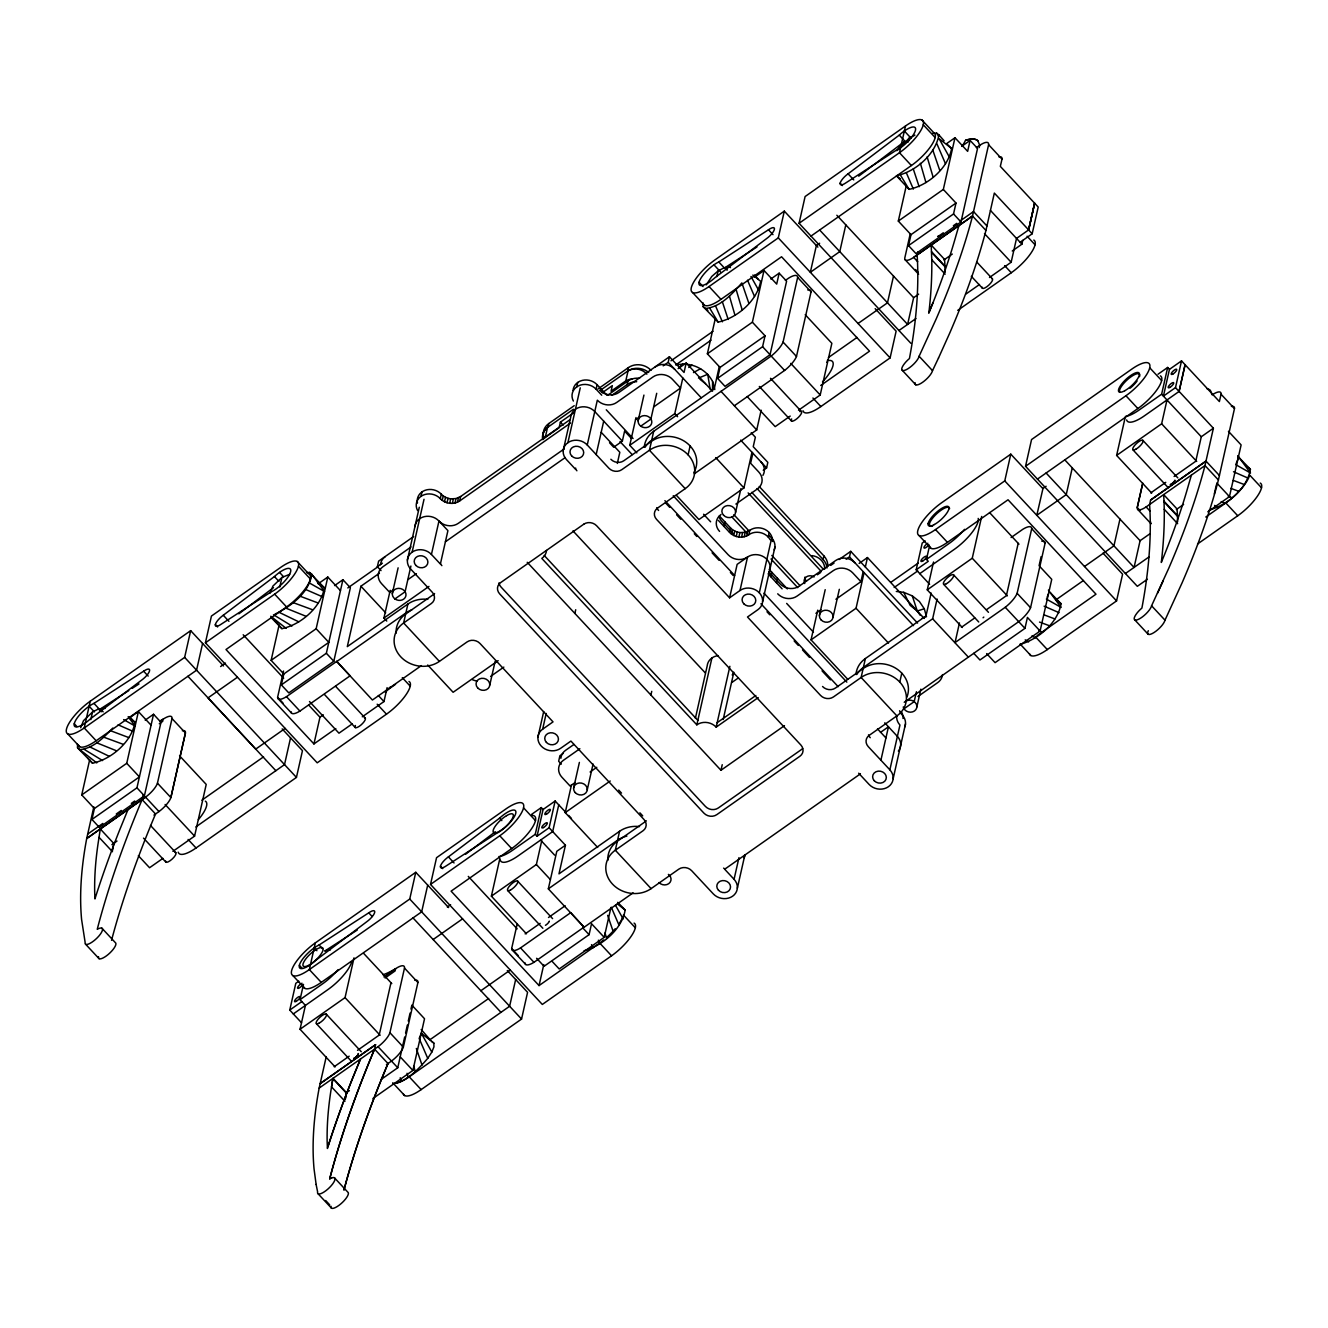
<?xml version="1.0" encoding="UTF-8"?>
<svg xmlns="http://www.w3.org/2000/svg" width="1328" height="1328" viewBox="0 0 1328 1328"><rect width="100%" height="100%" fill="white"/><g stroke="black" fill="none" stroke-linecap="round" stroke-linejoin="round"><path stroke-width="1.5" d="M958.932 225.577L955.878 236.052A1154.729 354.891 -43 0 1 932.87 303.033L928.836 312.927L929.036 311.283A1627.68 500.241 -43 0 0 931.775 259.757L931.194 245.066L944.606 259.475M128.036 809.466L119.371 830.681A1627.68 500.241 -43 0 0 95.533 897.031L94.952 898.94L94.686 892.034A1154.729 354.891 -43 0 1 98.903 838.25L100.297 828.971L113.71 843.38L112.731 850.069M345.214 1099.617L345.927 1094.571M345.446 1098.422L346.459 1092.728L333.029 1078.319L331.369 1087.798A1154.729 354.891 -43 0 0 327.153 1141.599L327.418 1148.471L327.999 1146.545A1627.68 500.241 -43 0 1 351.837 1080.195L360.502 1059.014L356.468 1068.725A1610.964 495.112 -43 0 0 327.983 1146.579M1020.103 242.277L1032.171 233.794L1028.602 229.943L1034.628 203.201L1028.636 229.91L1016.518 238.426L1011.156 262.247L989.493 277.486M1034.628 203.201L1028.636 229.91L994.34 193.091L985.94 230.441L972.511 216.016L988.596 144.702A14.774 4.532 -43 0 0 979.715 145.316L976.379 147.69M1126.659 419.963A27.573 8.483 -43 0 0 1144.504 415.764L1179.115 391.428L1185.091 364.719L1179.065 391.478L1175.496 387.627L1181.522 360.884L1219.386 401.537L1221.063 394.25A14.774 4.532 -43 0 0 1212.182 394.864L1210.339 390.299A54.896 16.866 -43 0 0 1206.969 388.739M223.536 665.942L190.668 630.651L90.254 701.217L84.228 727.96L96.164 740.758L196.561 670.208L202.586 643.466M90.802 719.643L92.512 712.007L98.338 709.003L101.36 709.683L101.393 711.393M145.2 720.141L153.533 714.281L160.987 722.283L144.403 795.821L99.401 827.444L91.947 819.442L94.404 808.536L81.738 794.924L89.69 759.666M93.84 806.826L86.702 838.532A1173.122 360.535 -43 0 0 81.589 919.457L85.125 942.332A11.487 3.536 -43 0 0 91.781 942.316A11.487 3.536 -43 0 0 102.09 931.227A11.487 3.536 -43 0 0 97.243 929.285A1609.287 494.58 -43 0 1 142.096 799.605L143.092 795.14M81.738 794.924L126.741 763.301L138.394 711.592L151.077 725.204M91.947 819.442L136.95 787.819L153.533 714.281M90.254 701.217A27.573 8.483 -43 0 0 66.466 729.188A27.573 8.483 -43 0 0 84.228 727.96L184.642 657.393L190.668 630.651M145.565 797.165L86.702 838.532L145.565 797.149A14.774 4.532 -43 0 0 157.451 783.171L172.009 718.548A14.774 4.532 -43 0 0 163.145 719.178A51.427 15.803 -43 0 1 159.758 721.121M408.974 681.463A27.573 8.483 -43 0 1 386.465 714.165L317.209 762.82L205.408 642.802L211.434 616.059L280.673 567.405A27.573 8.483 -43 0 1 298.435 566.176L310.354 578.975M172.906 851.348L194.585 836.109L206.222 784.416L179.562 755.798M279.76 587.009L281.918 577.448L289.703 574.31M334.59 585.582L342.923 579.722L350.376 587.723L333.809 661.261L288.79 692.901L281.337 684.899L283.81 673.977L271.128 660.365L279.079 625.123M282.98 703.043L277.602 697.283L283.528 671.038M290.55 737.87L284.524 764.613L195.797 826.962M271.128 660.365L316.147 628.742L327.8 577.049L340.466 590.645M178.218 852.161A27.573 8.483 -43 0 0 196.046 847.978L296.443 777.411L302.469 750.669L282.167 728.889M281.337 684.899L326.356 653.26L342.923 579.722M297.157 561.445L309.092 574.244A27.573 8.483 -43 0 1 286.582 606.946L225.992 649.525L313.939 743.929L319.965 717.186L323.335 714.829M421.391 665.61L372.421 700.022L336.698 661.394L350.111 675.803L299.912 711.078A16.384 5.03 -43 0 1 291.031 711.692M379.426 573.215L360.917 586.229L347.305 646.62L407.895 604.041A27.573 23.937 12.7 0 1 427.815 599.343M381.02 570.625L377.368 566.691L378.629 561.13L413.639 536.529M351.704 961.638A27.573 8.483 -43 0 1 327.916 989.609L293.305 1013.928L289.77 1010.06L295.795 983.318L298.817 981.193M386.763 621.072L383.941 618.035L390.2 590.313M335.121 1066.915L300.045 1029.266L305.423 1005.396L300.045 999.652L303.498 984.38M392.308 593.566L398.118 567.82M448.632 907.572L415.764 872.297L315.367 942.847L309.341 969.589L321.276 982.388L421.673 911.838L427.699 885.095M420.976 496.357L421.989 491.908M407.381 560.134L419.299 507.246M738.949 857.672L734.069 879.302A13.795 11.969 12.7 0 1 732.624 896.201A13.795 11.969 12.7 0 1 713.302 893.893L691.672 870.703A9.196 7.985 12.7 0 0 678.791 869.159L651.102 888.631A27.573 23.937 12.7 0 1 612.424 884.016A27.573 23.937 12.7 0 1 615.312 850.219L643.018 830.764A9.196 7.985 12.7 0 0 643.98 819.492L570.924 741.074L560.532 748.378A13.795 11.969 12.7 0 1 541.21 746.07A13.795 11.969 12.7 0 1 542.654 729.172L553.029 721.884L479.989 643.466A9.196 7.985 12.7 0 0 467.091 641.922L439.402 661.394A27.573 23.937 12.7 0 1 400.741 656.796A27.573 23.937 12.7 0 1 403.629 622.981L431.318 603.526A9.196 7.985 12.7 0 0 432.281 592.255L410.667 569.048A13.795 11.969 12.7 0 1 412.112 552.149L424.03 499.278M410.9 566.043L405.09 591.79L394.98 598.895M362.295 716.788L383.975 701.549L387.112 687.638M434.571 593.533A9.196 7.985 12.7 0 1 433.326 594.612L405.638 614.067L403.629 622.981L439.402 661.394M336.648 661.626L405.887 612.955L407.895 604.041M570.525 423.034L459.637 500.971C453.744 505.005 445.162 503.81 440.315 498.664L441.311 494.199A13.795 11.969 12.7 0 0 424.977 490.347A13.795 11.969 12.7 0 0 417.457 503.03M442.257 500.39L443.253 495.942L441.311 494.199M440.381 564.051L431.434 554.457L438.97 521.024A13.795 11.969 12.7 0 0 458.309 523.332L564.151 448.947M444.515 501.785L445.527 497.319L443.253 495.942M447.021 502.764L448.034 498.315L445.527 497.319M449.677 503.312L450.673 498.863L455.985 498.564L460.65 496.506L569.861 419.764M316.13 1184.476L314.055 1168.989A1173.122 360.535 -43 0 1 319.168 1088.047L326.256 1056.623M452.367 503.395L453.363 498.946M454.989 503.03L455.985 498.564M300.045 1029.266L345.048 997.627L354.012 957.87M457.446 502.2L458.442 497.751M459.637 500.971L460.65 496.506M375.575 1044.688L320.181 1083.615L375.575 1044.671L374.579 1049.137A1609.287 494.58 -43 0 0 329.709 1178.816A11.487 3.536 -43 0 1 334.556 1180.758A11.487 3.536 -43 0 1 324.248 1191.863A11.487 3.536 -43 0 1 317.608 1191.863L316.114 1184.46M315.367 942.847A27.573 8.483 -43 0 0 291.579 970.818A27.573 8.483 -43 0 0 309.341 969.589L409.738 899.039L415.764 872.297M390.98 982.72L379.194 1035.11L357.514 1050.332M319.185 1088.064L378.032 1046.696A14.774 4.532 -43 0 0 389.917 1032.703L404.492 968.079L417.905 982.504L403.347 1047.128A14.774 4.532 -43 0 1 391.445 1061.089L386.415 1064.658M634.087 923.093A27.573 8.483 -43 0 1 611.561 955.795L542.322 1004.449L430.521 884.431L436.547 857.689L505.785 809.034A27.573 8.483 -43 0 1 523.547 807.806L535.466 820.604M381.086 1079.481L397.753 1067.762L404.691 1036.952M405.588 1032.985L407.381 1025.033M408.277 1021.049L410.07 1013.098M410.966 1009.114L411.863 1005.147L424.528 1018.742L412.892 1070.451L372.869 1098.555M542.903 439.668A13.795 11.969 12.7 0 1 545.277 437.46L547.534 427.433L573.397 409.256M489.766 685.132L495.128 661.361M574.211 405.687L548.796 423.549L547.983 427.118A16.085 13.961 12.7 0 0 542.455 438.257M573.779 412.726L560.383 422.155L559.121 427.716L545.277 437.46M576.767 386.88L577.78 382.414M563.172 450.64L570.708 417.208A13.795 11.969 12.7 0 1 580.087 407.181A13.795 11.969 12.7 0 1 594.761 411.547L622.351 441.145L613.685 447.237L609.535 442.772M575.406 469.166L566.458 459.571A13.795 11.969 12.7 0 1 567.903 442.672L580.253 387.842M601.717 395.213L596.106 389.187L597.102 384.722A13.795 11.969 12.7 0 0 582.428 380.356A13.795 11.969 12.7 0 0 573.049 390.399M690.112 445.942L688.103 454.857A27.573 23.937 12.7 0 0 649.442 450.242L621.736 469.714A9.196 7.985 12.7 0 1 608.855 468.17L587.242 444.98L597.334 400.176A13.795 11.969 12.7 0 0 616.657 402.484L653.011 376.936A13.795 11.969 12.7 0 1 672.35 379.244L680.55 388.042L653.874 406.783M526.452 933.816L491.377 896.168L499.892 858.386M596.172 454.574L603.709 421.142M537.923 737.156L543.683 711.592M542.654 729.172L546.19 713.451M650.969 370.28A16.085 13.961 12.7 0 0 628.426 367.59L627.613 371.159A16.085 13.961 12.7 0 1 648.695 372.454M602.265 392.723L612.324 385.651L611.063 391.229L625.803 380.87L628.061 370.844A13.811 11.985 12.7 0 1 646.885 374.164M574.875 613.436L575.721 609.735M611.909 395.296L627.148 384.572L627.961 381.003A16.085 13.961 12.7 0 1 639.581 378.264M617.321 463.439L619.827 452.284L601.202 432.297M622.351 441.145L624.608 431.119L631.348 438.356M535.25 834.316L541.276 807.573L543.069 809.499L537.043 836.242L535.25 834.316L512.741 850.136A27.573 8.483 -43 0 1 498.93 856.543M518.368 955.728L511.662 948.524L517.123 924.288M636.826 452.865L629.754 445.295L636.012 417.556M491.377 896.168L536.379 864.528L541.758 840.674M638.121 420.827L643.931 395.08M537.043 836.242L549.111 827.759L555.137 801.016L565.828 812.404M515.662 979.516L509.62 1006.259L409.223 1076.809A27.573 8.483 -43 0 1 395.412 1083.216M558.756 804.818L552.68 831.594L518.103 855.896A27.573 8.483 -43 0 1 500.274 860.079M656.713 393.304L650.903 419.05L640.793 426.155M597.7 847.48L565.23 812.62L571.472 784.898M633.091 892.848L584.104 927.259L548.331 888.847L556.797 851.298L565.446 845.222L549.111 827.759M663.187 365.847L668.2 362.328L669.445 356.751L684.053 372.438L686.194 362.976L712.489 391.196L712.588 381.501C706.214 368.968 691.041 361.764 677.33 364.868M693.814 472.685A27.573 23.937 12.7 0 0 686.211 442.473A27.573 23.937 12.7 0 0 651.45 441.328L649.442 450.242L685.215 488.654L657.509 508.109A9.196 7.985 12.7 0 0 656.563 519.381L729.603 597.799L739.995 590.495A13.795 11.969 12.7 0 1 759.317 592.803L771.684 537.973M645.093 447.254A27.573 23.937 12.7 0 1 651.683 440.199L653.691 431.285L714.281 388.722L719.278 366.578M403.314 1093.807A27.573 8.483 -43 0 0 421.159 1089.607L521.555 1019.057L527.581 992.315L507.279 970.519M573.596 788.151L579.39 762.405M565.446 845.222L558.988 873.857L619.578 831.278A27.573 23.937 12.7 0 1 639.515 826.58M531.515 815.425A27.573 8.483 -43 0 1 532.744 826.846A27.573 8.483 -43 0 1 511.678 848.575L451.105 891.154L539.052 985.575L543.783 964.56M587.258 789.778L593.068 764.032M629.754 445.295L674.773 413.672L682.808 378.015M716.854 276.622L718.149 270.895L723.959 267.891L726.98 268.571L727.03 270.281M770.821 279.029L779.154 273.17L786.608 281.171L770.041 354.709L725.022 386.348L717.568 378.347L720.042 367.424L707.359 353.812L715.311 318.554M584.104 927.259L570.741 912.635L520.543 947.91A16.384 5.03 -43 0 1 511.662 948.524M536.612 958.285L544.065 966.286L589.084 934.663L591.541 923.74L604.207 937.352L559.204 968.975L552.166 961.422M646.255 820.77A9.196 7.985 12.7 0 1 645.026 821.849L617.321 841.305L615.312 850.219L651.102 888.631M548.331 888.847L617.57 840.192L619.578 831.278M650.903 695.059L651.749 691.34M785.396 280.407L788.766 278.05A16.384 5.03 -43 0 1 797.647 277.436L783.072 342.06A16.384 5.03 -43 0 1 771.186 356.053L651.683 440.199M604.207 937.352L610.83 907.97M707.359 353.812L752.378 322.189L764.015 270.48L776.697 284.092L779.154 273.17M784.317 211.135L715.078 259.807A27.573 8.483 -43 0 0 691.29 287.761A27.573 8.483 -43 0 0 709.052 286.533L778.291 237.878L784.317 211.135L817.865 247.141M717.568 378.347L762.587 346.708L765.044 335.785L752.378 322.189M723.943 526.403L724.939 521.937M910.875 343.305L799.074 223.287L805.1 196.544L905.497 125.977A27.573 8.483 -43 0 1 923.259 124.766L935.178 137.564M770.157 539.732A13.795 11.969 12.7 0 0 748.859 534.703C742.966 538.753 734.384 537.558 729.537 532.395L730.533 527.946L719.361 515.945M735.579 512.392L740.924 488.621M731.479 534.138L732.475 529.673L730.533 527.946M694.229 473.864L756.711 429.957L761.16 410.186M676.35 495.294L698.926 519.547L743.946 487.924L751.98 452.267M733.737 535.516L734.749 531.067L732.475 529.673M752.876 453.23L750.602 463.256L758.803 472.054A13.795 11.969 12.7 0 1 757.375 488.953L735.895 504.042M695.391 718.282L707.177 665.942A13.795 11.969 12.7 0 1 718.299 655.617M736.243 536.512L737.256 532.047L734.749 531.067M738.899 537.06L739.895 532.594L745.207 532.312L749.872 530.254A13.795 11.969 12.7 0 1 764.978 529.424A13.795 11.969 12.7 0 1 772.481 541.475M758.222 697.598L716.174 727.13A13.795 11.969 12.7 0 0 696.835 724.839L711.908 657.974M741.588 537.143L742.584 532.677M729.603 597.799L737.14 564.367L747.531 557.063A13.795 11.969 12.7 0 1 764.181 557.129A13.795 11.969 12.7 0 1 769.41 571.339M744.211 536.761L745.207 532.312M746.668 535.948L747.664 531.482M748.859 534.703L749.872 530.254M763.251 470.295L766.588 467.937L767.833 462.376L753.225 446.689L755.366 437.227L751.216 432.762M739.995 590.495L747.531 557.063A13.795 11.969 12.7 0 1 728.192 554.772L673.23 495.759M734.401 405.721L784.599 370.446A16.384 5.03 -43 0 0 796.485 356.468L811.059 291.845L797.647 277.436M716.174 727.13L729.885 666.307M723.179 719.527L733.62 673.23M768.198 537.01L769.194 532.545M527.233 562.292L720.971 770.273L722.233 764.696M845.803 224.864L839.777 251.606L810.346 272.29L816.371 245.547L819.642 243.24M762.604 601.733L774.954 546.904M770.904 576.8L771.9 572.351M776.498 582.809L777.494 578.344M798.526 410.236L820.206 394.997L831.859 343.305L805.2 314.686M905.497 125.977L899.471 152.72L799.074 223.287M737.355 888.233L744.892 854.8A13.795 11.969 12.7 0 1 744.161 857.838M908.236 141.98L909.099 138.145L914.909 135.141M961.771 146.279L970.104 140.419L977.557 148.421L960.991 221.959L915.988 253.598L908.535 245.597L910.991 234.674L898.309 221.079L906.26 185.82M826.946 568.052A16.085 13.961 12.7 0 0 823.094 559.47L823.908 555.901L759.234 486.48M847.745 679.289L811.043 639.88L817.733 610.166M893.512 276.075L887.486 302.817L858.054 323.501M819.409 615.412L825.203 589.665M910.244 233.761L904.783 258.014A14.774 4.532 -43 0 0 913.664 257.4L972.528 216.032A1173.122 360.535 -43 0 1 936.223 318.869L919.109 356.253A11.487 3.536 -43 0 1 909.962 367.358A11.487 3.536 -43 0 1 901.712 369.3A11.487 3.536 -43 0 1 909.431 358.527A1609.287 494.58 -43 0 0 917.117 254.943L917.797 251.971M803.025 410.75A27.573 8.483 -43 0 0 820.87 406.551L890.109 357.896L896.134 331.153L875.169 308.66M833.071 617.039L839.329 589.317M846.135 559.254L849.472 556.913L850.733 551.352L917.565 623.098M918.644 294.152L913.631 297.671L907.605 324.414L819.658 230.01M898.309 221.079L943.328 189.439L954.981 137.747L967.647 151.342L970.104 140.419M835.926 599.243L860.926 581.664L863.183 571.638M811.043 639.88L856.045 608.257L864.08 572.6M865.341 567.023L867.466 557.561L924.188 618.433M908.535 245.597L953.537 213.957L955.994 203.051L943.328 189.439M979.217 147.557L979.715 145.316M906.908 697.1A27.573 23.937 12.7 0 0 896.466 668.698A27.573 23.937 12.7 0 0 863.134 668.565L861.125 677.479L833.436 696.951A9.196 7.985 12.7 0 1 820.538 695.407L747.498 617.005L757.873 609.701A13.795 11.969 12.7 0 0 759.317 592.803M856.792 674.508A27.573 23.937 12.7 0 1 863.383 667.453L865.391 658.539L925.981 615.96L931.144 593.052M929.617 584.287L916.187 569.795L922.213 543.052L925.234 540.944M880.912 760.214L888.449 726.798L880.464 732.409M916.187 569.795L928.255 561.312L926.463 559.403L929.484 546.024M860.146 774.822L869.093 784.416A13.795 11.969 12.7 0 0 888.415 786.724A13.795 11.969 12.7 0 0 889.86 769.825L868.246 746.618A9.196 7.985 12.7 0 1 869.209 735.347L896.898 715.892A27.573 23.937 12.7 0 0 899.786 682.077L901.795 673.163M962.335 627.513L927.259 589.848L933.534 562.01M889.86 769.825L899.952 725.022A13.795 11.969 12.7 0 1 896.682 716.107M893.146 778.739L905.497 723.926M863.383 667.453L932.638 618.798L937.087 599.028M916.42 691.739L914.179 701.649L904.069 708.754M916.851 706.977L920.868 689.149M1012.251 250.975L1021.896 244.186L1022.759 240.368M1032.171 233.794L1038.197 207.052L1000.333 166.382L1002.009 159.111L988.596 144.702M927.259 589.848L972.262 558.225L981.674 516.459M959.463 622.932L955.048 642.569L1005.246 607.294A16.384 5.03 -43 0 0 1017.132 593.317L1031.707 528.677A16.384 5.03 -43 0 0 1022.826 529.291L1011.106 537.525M1010.791 454.159L941.535 502.814A27.573 8.483 -43 0 0 917.748 530.785A27.573 8.483 -43 0 0 935.51 529.557L1004.765 480.902L1010.791 454.159L1042.928 488.654L1036.803 515.297L1066.235 494.63L1072.26 467.888M904.235 702.296L1018.659 621.703A16.384 5.03 -43 0 0 1030.561 607.709L1045.119 543.086L1031.707 528.677M1147.375 579.257L1137.332 586.312L1025.531 466.294L1031.557 439.551L1131.954 369.001A27.573 8.483 -43 0 1 1149.716 367.773L1161.651 380.572M1018.194 543.335L1006.392 595.691L986.389 609.751M973.739 653.31L979.948 659.983L1024.967 628.36L1027.424 617.437L1040.09 631.032L995.087 662.655L986.638 653.592M1041.119 556.631L1039.077 565.728L1051.743 579.34L1040.09 631.032M1151.691 493.086L1116.616 455.421L1125.131 417.639M1119.969 519.082L1113.943 545.825L1084.511 566.508M1125.331 416.411A27.573 8.483 -43 0 0 1139.125 410.003L1161.635 394.2L1167.661 367.458L1169.453 369.367L1163.428 396.109L1175.496 387.627M1029.499 653.758A27.573 8.483 -43 0 0 1047.327 649.575L1116.566 600.92L1122.592 574.177L1103.02 553.162M1116.616 455.421L1161.635 423.798L1166.997 399.944M1150.098 533.657L1140.088 540.695L1134.062 567.438L1046.115 473.017M1219.419 475.524L1205.99 461.098L1150.596 500.025L1149.6 504.491A1609.287 494.58 -43 0 1 1141.897 608.075A11.487 3.536 -43 0 0 1134.178 618.815A11.487 3.536 -43 0 0 1142.429 616.889A11.487 3.536 -43 0 0 1151.575 605.784L1168.69 568.401A1173.122 360.535 -43 0 0 1204.994 465.564L1213.394 428.23L1179.115 391.428M1213.394 428.23L1201.292 436.763L1195.764 461.264L1174.101 476.503M1214.323 493.933L1216.382 484.82M1148.305 630.7A11.487 3.536 -43 0 0 1153.966 632.576A11.487 3.536 -43 0 0 1164.988 620.176L1182.103 582.809A1173.122 360.535 -43 0 0 1218.407 479.972L1234.476 408.642L1221.063 394.25M1207.783 511.844L1229.462 496.606L1241.116 444.913L1228.433 431.301M344.002 1189.938L345.828 1183.099A1592.587 489.451 -43 0 1 387.992 1063.545L374.562 1049.12A1592.587 489.451 -43 0 0 332.398 1168.706L329.709 1178.816L331.668 1177.919M1191.399 475.109L1188.344 485.583A1154.729 354.891 -43 0 1 1165.337 552.564L1161.303 562.458L1161.502 560.814A1627.68 500.241 -43 0 0 1164.241 509.305L1164.042 501.835L1177.471 516.26L1177.621 521.838M87.897 758.271L92.512 763.202C111.585 759.251 131.555 741.837 135.041 722.382L129.596 716.788M274.929 614.167C290.832 606.381 309.258 592.736 311.765 574.227L309.474 572.434L306.635 572.634M274.979 620.574L281.901 628.659C300.975 624.691 320.961 607.294 324.43 587.823L309.474 572.434M706.247 284.889L711.758 276.473L718.149 270.895M427.732 1058.366L431.832 1052.075L433.941 1046.829L433.858 1043.127L421.275 1033.234L419.167 1038.479L427.732 1058.366C418.386 1069.106 407.364 1081.374 392.739 1083.847M703.076 303L703.176 306.702L718.133 322.09C737.206 318.139 757.176 300.726 760.662 281.27L752.81 275.079M584.054 950.748C602.348 945.702 621.936 929.285 625.173 910.029L617.321 903.837M949.603 157.484L939.045 138.627L951.612 148.52C948.142 167.992 928.172 185.389 909.082 189.356L896.417 175.744C915.49 171.793 935.46 154.38 938.946 134.925L936.655 133.132L932.405 133.431M1047.078 597.318L1048.473 593.815M1019.937 644.445C1038.23 639.382 1057.818 622.965 1061.055 603.725L1050.182 592.52M1209.31 510.018C1227.603 504.955 1247.175 488.538 1250.428 469.299L1238.177 456.699M928.836 312.91L932.87 303.016M938.498 358.045L949.636 333.278A1173.122 360.535 -43 0 0 985.94 230.425M1157.551 593.168L1163.262 580.701M915.208 382.813A11.487 3.536 -43 0 0 922.611 382.298A11.487 3.536 -43 0 0 932.522 370.645L938.498 358.029M898.176 149.715L909.099 138.145M77.456 744.112L77.539 747.813L79.829 749.606C93.425 748.494 103.883 737.389 112.83 728.043M705.45 308.494C720.805 306.934 732.226 293.853 741.871 282.914L748.843 303.216M678.558 368.088L682.758 363.988M92.512 712.007L83.498 720.672L80.676 727.711M281.918 577.448L272.887 586.113L270.065 593.151M215.352 624.558A9.196 2.822 -43 0 1 223.27 615.246L274.431 576.535A17.231 5.295 -43 0 1 290.649 571.654A17.231 5.295 -43 0 1 270.962 591.989L221.261 624.16A9.196 2.822 -43 0 1 215.352 624.558L217.609 626.999M238.841 613.835L273.502 587.623M840.159 183.148A9.196 2.822 -43 0 1 848.094 173.819L899.255 135.124A17.231 5.295 -43 0 1 915.473 130.227A17.231 5.295 -43 0 1 895.769 150.562L846.085 182.733A9.196 2.822 -43 0 1 840.159 183.148L842.433 185.588M858.718 176.159L904.916 141.2L899.255 135.124M440.448 866.205A9.196 2.822 -43 0 1 448.383 856.875L499.544 818.181A17.231 5.295 -43 0 1 515.762 813.284A17.231 5.295 -43 0 1 496.058 833.619L446.374 865.79A9.196 2.822 -43 0 1 440.448 866.205L442.722 868.628M465.597 854.219L495.311 831.743M688.767 367.491L692.021 365.1M205.408 642.802L274.647 594.147A27.573 8.483 -43 0 0 298.435 566.176M703.143 303.531A27.573 8.483 -43 0 0 720.971 299.348L781.561 256.769L869.525 351.173L820.721 385.485M810.993 236.085L911.39 165.535A27.573 8.483 -43 0 0 933.899 132.833L921.981 120.035M318.156 583.822L327.8 577.049M754.37 277.27L764.015 270.48M128.75 718.382L138.394 711.592M946.947 143.391L954.981 137.747M597.915 389.021L628.426 367.59M600.505 390.2L628.061 370.844M220.597 666.556L225.494 663.104M607.626 395.296L627.961 381.003M669.445 356.751L618.914 392.457A13.795 11.969 12.7 0 1 599.592 390.15M377.368 566.691L382.381 563.188M347.803 587.939L378.082 566.658M671.005 360.801L713.053 331.253M159.792 721.519L163.128 719.162L162.647 721.403L159.294 723.743M411.049 546.97L382.962 566.707A13.795 11.969 12.7 0 0 381.518 583.606L389.718 592.404L393.055 590.064M675.72 364.984L711.061 340.151M237.463 677.214L208.031 697.881L255.74 749.092L285.171 728.408M678.16 368.62L686.194 362.976M445.411 541.774L565.23 457.562M408.061 579.523L416.394 573.663M635.531 419.665L638.868 417.324M283.81 673.977L328.813 642.354L316.147 628.742M720.042 367.424L765.044 335.785M94.404 808.536L139.423 776.897L126.741 763.301M910.991 234.674L955.994 203.051M383.941 618.035L428.961 586.412M87.714 834.067L102.82 823.443M116.25 814.014L121.28 810.462M131.356 803.407L134.709 801.033M938.282 236.351L943.312 232.798M953.388 225.727L956.741 223.353M960.094 221.012L973.524 211.567L986.953 225.976M277.602 697.283A16.384 5.03 -43 0 0 286.483 696.669L336.698 661.394M651.45 441.328L623.745 460.799A9.196 7.985 12.7 0 1 610.863 459.256M972.511 216.016L913.664 257.383L917.698 261.716M111.901 844.658L116.98 841.072M153.932 815.11L158.978 811.557A14.774 4.532 -43 0 0 170.864 797.58L185.439 732.956L172.009 718.548M943.909 259.973L952.309 254.063M828.423 357.547L857.041 337.445M201.823 800.22L263.542 756.844M385.867 691.091L395.512 684.318M898.956 330.506L915.955 318.554M313.939 743.929L335.818 728.557M352.302 723.81L338.972 733.189L309.507 701.549M790.193 416.079L775.187 426.637L747.133 396.508M162.912 858.369L149.566 867.732L138.344 855.697M966.153 293.886L979.483 284.507M957.737 310.37L1011.289 272.738A27.573 8.483 -43 0 0 1033.798 240.053M498.133 660.663L453.114 692.286L427.716 665.013M490.63 676.4L503.843 667.104M573.879 744.493L565.612 750.303A13.795 11.969 12.7 0 0 560.881 758.288M563.238 753.374L559.901 755.715L558.656 761.293L561.312 764.131M817.384 574.775L820.721 572.434M830.73 565.396L834.067 563.055M839.064 559.553L850.733 551.352M579.871 748.726L563.354 760.33A13.795 11.969 12.7 0 0 561.91 777.229L570.11 786.043L575.107 782.524M859.133 563.421L867.466 557.561M590.113 771.983L596.787 767.302M815.923 613.304L820.92 609.784M430.521 884.431L499.76 835.777A27.573 8.483 -43 0 0 523.547 807.806M1025.531 466.294L1125.928 395.744A27.573 8.483 -43 0 0 1149.716 367.773M531.632 814.363L541.276 807.573M1158.016 374.23L1167.661 367.458M543.069 809.499L555.137 801.016M1169.453 369.367L1181.522 360.884M738.385 677.894L733.305 681.463A16.085 13.961 12.7 0 1 731.645 682.476M929.617 546.555A27.573 8.483 -43 0 0 947.445 542.355L1008.035 499.776L1095.982 594.197L1037.085 635.597M1037.45 479.093L1137.864 408.543A27.573 8.483 -43 0 0 1160.373 375.841M891.154 582.112L918.163 563.122M565.23 812.62L610.233 780.997M300.045 999.652L322.555 983.849A27.573 8.483 -43 0 0 338.125 969.606M926.463 559.403L948.972 543.584A27.573 8.483 -43 0 0 964.543 529.341M289.77 1010.06L301.838 1001.578M894.159 587.507L917.714 570.94M919.723 573.679L954.334 549.344A27.573 8.483 -43 0 0 978.205 518.418M447.337 907.041L450.607 904.733M1042.829 488.555L1046.099 486.264M717.17 722.681L755.848 695.507M433.144 939.527L462.576 918.843M383.908 976.927L395.611 968.693A14.774 4.532 -43 0 1 404.492 968.095M385.087 977.989L395.097 970.917L395.611 968.693A51.427 15.803 -43 0 1 382.979 974.785M863.134 668.565L835.445 688.037A9.196 7.985 12.7 0 1 822.547 686.493M720.971 770.273L784.483 725.636M334.191 1066.733L349.181 1056.175M1150.762 492.904L1165.752 482.346M525.158 933.883L540.164 923.342M548.497 917.482L565.164 905.762M961.389 627.331L974.735 617.952M1150.612 500.042L1206.007 461.115M1139.939 510.417L1137.249 507.528L1142.727 483.309L1137.249 507.528A14.774 4.532 -43 0 0 1146.13 506.931L1204.994 465.564L1218.407 479.972M480.852 990.738L510.267 970.054M346.044 1093.01L349.397 1090.637M1176.376 509.52L1183.597 504.424M525.075 962.933A16.384 5.03 -43 0 0 533.956 962.319L584.154 927.027M917.93 696.519L937.751 682.575A13.795 11.969 12.7 0 0 942.482 674.607M430.272 1039.509L488.654 998.49M1056.573 599.393L1083.499 580.469M539.052 985.575L599.642 942.996A27.573 8.483 -43 0 0 603.759 939.892M1125.414 573.513L1149.085 556.88M1205.791 517.024L1225.81 502.963A27.573 8.483 -43 0 0 1249.598 474.992L1261.534 487.791M725.171 868.894L860.195 774.008M1197.574 543.982L1237.746 515.762A27.573 8.483 -43 0 0 1260.255 483.06M699.076 282.3A17.231 5.295 -43 0 1 718.78 261.965L768.464 229.777A9.196 2.822 -43 0 1 774.39 229.379A9.196 2.822 -43 0 1 766.455 238.691L715.294 277.403A17.231 5.295 -43 0 1 699.076 282.3L703.06 286.566M718.78 261.965L724.441 268.04L756.993 246.958M74.268 723.71A17.231 5.295 -43 0 1 93.956 703.375L143.64 671.204A9.196 2.822 -43 0 1 149.566 670.789A9.196 2.822 -43 0 1 141.631 680.119L90.47 718.813A17.231 5.295 -43 0 1 74.268 723.71L76.908 726.549M93.956 703.375L99.617 709.451L128.75 690.593M132.169 688.369L139.025 683.937M299.364 965.34A17.231 5.295 -43 0 1 319.069 945.005L368.752 912.834A9.196 2.822 -43 0 1 374.679 912.436A9.196 2.822 -43 0 1 366.744 921.748L315.583 960.443A17.231 5.295 -43 0 1 299.364 965.34L302.02 968.195M357.282 930.015L324.729 951.097A17.231 5.295 -43 0 1 330.074 950.151M693.465 372.587L700.62 368.653M698.478 378.115L707.708 374.297L710.148 389.121M922.147 618.201L925.052 617.254M926.496 616.79L924.288 608.739L917.266 611.013L910.178 605.352L903.704 592.321L896.3 591.441M737.256 532.047L739.895 532.594M448.034 498.315L450.673 498.863M1230.84 488.372L1238.592 491.227M1039.525 622.085L1049.236 625.654M293.206 602.63L312.611 609.768M103.8 737.189L123.222 744.327M1233.28 480.387L1244.303 484.537M1043.908 614.814L1054.93 618.948M299.945 596.156L318.305 603.061M110.539 730.715L128.916 737.621M1228.267 496.24L1231.869 497.701M1038.894 630.667L1042.497 632.128M286.084 608.224L305.872 616.225M96.695 742.784L116.482 750.785M903.704 592.321L912.303 595.874L919.408 601.534L924.288 608.739M1233.496 471.739L1248.403 478.246M1044.123 606.166L1059.047 612.673M305.639 589.466L322.422 596.77M118.109 724.822L133.016 731.33M1221.212 501.586L1224.748 503.295M1031.839 636.012L1035.392 637.722M279.295 612.407L298.767 621.819M89.906 746.967L109.361 756.379M1046.364 599.061L1061.155 607.427L1048.39 590.113M309.739 583.175L324.53 591.524L311.765 574.227M123.637 719.593L135.141 726.084L128.169 716.639M1214.589 505.42L1217.959 507.479M1025.233 639.847L1028.586 641.905M273.485 614.748L291.961 626.003M84.096 749.307L102.571 760.562M951.612 148.52L946.731 143.789M1248.137 467.506L1250.428 469.299M1061.055 603.725L1055.694 599.509M324.43 587.823L317.525 582.411M625.173 910.029L617.703 902.326M135.041 722.382L129.679 718.166M431.567 1041.335L433.858 1043.127M897.263 176.425L900.417 178.898M703.176 306.702L707.89 310.42M270.763 616.258L286.151 628.36M79.829 749.606L96.761 762.919M699.906 379.244L705.566 383.775M668.366 874.388L669.395 875.252A6.889 5.976 12.7 0 1 668.681 883.701A6.889 5.976 12.7 0 1 659.02 882.556M98.338 709.003L101.459 711.708M271.028 617.454L281.901 628.659M77.539 747.813L92.512 763.202M100.297 708.853L103.152 711.841M1027.108 236.235L1035.06 244.784M990.456 210.438L1021.896 244.186M1161.635 394.2L1201.292 436.763M904.368 131.007L910.991 138.112M984.496 233.645L1011.156 262.247M1161.635 423.798L1196.711 461.447M1216.78 483.01L1229.462 496.606M911.39 165.535L899.471 152.72A27.573 8.483 -43 0 0 923.259 124.766M1004.649 265.633L1011.289 272.738M1125.928 395.744L1137.864 408.543M1225.81 502.963L1237.746 515.762M953.537 213.957L960.991 221.959M976.86 262.131L992.298 278.697M1142.761 440.249L1177.836 477.897M971.316 276.307L982.554 288.359M1133.016 449.91L1168.092 487.559M931.542 251.689L944.972 266.115M1164.009 501.237L1177.438 515.646M931.575 252.303L945.005 266.712L945.138 272.306M931.775 259.757L945.187 274.166M1164.241 509.288L1177.654 523.713M848.094 173.819L853.755 179.911M1146.13 506.914L1150.164 511.247M915.523 269.534L918.212 272.406A14.774 4.532 -43 0 0 918.312 273.734M905.181 259.807L918.611 274.232M1137.648 509.338L1151.077 523.763M836.839 215.252L913.631 297.671M1064.707 459.77L1140.088 540.695M919.109 356.253L932.522 370.661M1151.575 605.784L1165.005 620.193M902.326 370.379L915.756 384.805M1134.793 619.91L1148.222 634.336M778.291 237.878L890.109 357.896M1004.765 480.902L1116.566 600.92M768.464 229.777L772.996 234.658M989.526 512.542L1018.991 544.181M713.949 264.82L720.573 271.925M783.072 342.06L796.485 356.468M1017.132 593.317L1030.561 607.709M790.741 363.374L820.206 394.997M972.262 558.225L1007.338 595.874M709.052 286.533L720.971 299.348M812.919 398.018L820.87 406.551M935.51 529.557L947.445 542.355M1035.392 636.776L1047.327 649.575M928.139 523.481L930.795 526.336M762.587 346.708L770.041 354.709M771.186 356.053L784.599 370.446M1005.246 607.294L1024.967 628.36M692.569 292.492L704.504 305.291M919.026 535.516L930.961 548.315M1020.236 644.146L1030.843 655.534M770.472 378.314L801.348 411.448M953.404 574.659L988.48 612.324M759.317 386.465L791.588 421.109M943.66 584.337L978.736 621.985M720.988 391.328L756.711 429.957M932.638 618.798L968.411 657.194M668.2 362.328L701.151 397.703M740.675 440.132L766.588 467.937M849.472 556.913L913.498 625.637M860.926 581.664L852.725 572.866A13.795 11.969 12.7 0 0 833.403 570.559L797.049 596.106A13.795 11.969 12.7 0 1 777.71 593.815M757.026 488.538L823.094 559.47M751.731 492.356L823.443 569.33M674.773 413.672L677.595 416.693M715.709 457.612L743.946 487.924M856.045 608.257L888.515 643.101M748.129 492.904L821.235 571.372M733.886 514.683L749.341 531.283M771.834 555.436L799.954 585.615M731.662 516.741L747.133 533.341M771.037 559.005L797.746 587.673M597.102 384.722L606.946 395.279M769.111 569.347L787.338 588.902M733.006 533.375L721.834 521.373A13.795 11.969 12.7 0 1 719.195 517.14M768.796 571.77L779.968 583.772A13.795 11.969 12.7 0 0 799.307 586.08L835.661 560.532A13.795 11.969 12.7 0 1 854.983 562.84M718.348 520.393L729.537 532.395M768.099 573.812L782.109 588.835M896.898 715.892L861.125 677.479A27.573 23.937 12.7 0 1 899.786 682.077M606.265 409.788L633.074 438.539M703.574 514.235L710.629 521.804M786.657 603.41L813.45 632.178M763.965 593.168L846.832 682.127M884.763 722.83L897.396 736.393A13.795 11.969 12.7 0 1 898.342 751.084M619.993 441.543L632.145 454.574M664.896 500.656L734.633 575.505M760.944 603.759L838.184 686.676M877.509 728.889L885.942 737.936M665.544 502.897L669.71 507.362M676.616 514.783L680.783 519.248M694.295 533.756L696.851 536.495M712.09 552.846L719.129 560.399M730.383 572.501L733.205 575.522M766.986 611.793L769.808 614.814M794.144 640.943L798.327 645.425M802.51 649.923L809.482 657.41M822.049 670.872L830.415 679.853M560.383 422.155L563.138 425.109M572.966 530.885L705.135 672.732M544.214 555.469L697.847 720.374M696.835 724.839L541.807 558.407A13.795 11.969 12.7 0 0 546.522 550.439M725.121 869.707L734.069 879.302M618.699 790.094L621.521 793.115M639.88 812.819L642.702 815.857M360.917 586.229L385.684 612.822M568.65 815.442L571.472 818.48M402.301 677.662L410.252 686.194M623.43 915.025L635.348 927.824M540.612 840.076L554.639 855.149M279.544 572.418L283.528 576.684M274.431 576.535L278.963 581.415M499.544 818.181L501.818 820.604M536.379 864.528L550.406 879.601M378.364 695.523L383.975 701.549M274.647 594.147L286.582 606.946M377.185 704.205L386.465 714.165M499.76 835.777L511.678 848.575M599.642 942.996L611.561 955.795M582.859 927.99L589.084 934.663M326.356 653.26L333.809 661.261M517.522 880.979L552.597 918.627M335.652 686.36L365.117 718M507.777 890.64L542.853 928.289M324.497 694.527L355.356 727.661M243.19 634.767L283.677 678.226M308.81 705.201L319.965 717.186M468.286 876.397L517.156 928.853M223.27 615.246L228.931 621.321M448.383 856.875L454.043 862.951M286.483 696.669L299.912 711.078M520.543 947.91L533.956 962.319M278.249 698.86L291.662 713.252M512.309 950.101L525.722 964.493M184.642 657.393L296.443 777.411M409.738 899.039L521.555 1019.057M187.912 676.284L275.859 770.705M413.008 917.914L500.971 1012.334M143.64 671.204L148.172 676.068M368.752 912.834L372.155 916.486M363.723 953.471L391.777 983.583M319.069 945.005L322.455 948.657M89.125 706.23L94.421 711.924M314.238 947.86L316.894 950.715M157.451 783.171L170.88 797.58L185.439 732.94A14.774 4.532 -43 0 0 182.368 730.749M389.917 1032.703L403.347 1047.128M165.12 804.486L194.585 836.109M345.048 997.627L380.123 1035.292M400.209 1056.839L412.892 1070.451M188.095 839.445L196.046 847.978M409.223 1076.809L421.159 1089.607M136.95 787.819L144.403 795.821M145.565 797.149L158.978 811.574M378.032 1046.696L397.753 1067.762M142.096 799.589L155.525 813.998A1609.287 494.58 -43 0 0 111.535 940.324M67.745 733.919L79.68 746.718M292.857 975.549L304.793 988.347M392.739 1082.768L404.675 1095.567M150.462 825.435L175.711 852.559M326.19 1014.077L361.266 1051.726M143.524 838.117L165.967 862.221M316.446 1023.739L351.522 1061.387M293.289 1013.911L301.539 1022.759M346.193 1092.911L332.764 1078.502L331.535 1086.885L344.965 1101.294M99.069 837.337L112.498 851.746M101.907 928.172L115.32 942.598A11.487 3.536 -43 0 1 108.232 954.45A11.487 3.536 -43 0 1 98.554 956.724M334.374 1177.72L347.803 1192.129A11.487 3.536 -43 0 1 340.698 1203.981A11.487 3.536 -43 0 1 331.021 1206.256M325.642 1200.495L329.676 1204.828M85.656 944.291L99.085 958.7M318.122 1193.822L331.552 1208.231M938.946 134.925L944.142 140.834M754.487 275.045L758.371 279.478M421.175 1029.532L430.272 1039.857M962.02 146.412A51.427 15.803 -43 0 0 965.556 140.287A54.896 16.866 -43 0 1 977.856 140.768L979.715 145.333M920.204 615.329L917.266 611.013L912.303 595.874M936.655 133.132L938.763 136.601M900.666 175.462L909.082 189.356M709.716 308.196L718.133 322.09M750.967 276.506L758.653 290.218M615.478 905.264L623.164 918.976M421.275 1033.234L431.832 1052.075M936.937 143.872L945.503 163.759M906.476 173.105L913.332 189.057M747.531 280.241L754.536 296.509M715.526 305.855L722.382 321.808M611.262 907.19L619.047 925.267M932.82 150.164L939.792 170.465M607.643 915.357L613.353 931.974M416.328 1048.456L422.022 1065.073M913.266 168.922L919.142 186.7M722.316 301.672L728.192 319.45M591.524 944.656L592.703 948.209M400.209 1077.755L401.388 1081.307M927.127 156.87L933.053 176.923M736.16 289.604L742.103 309.673M605.004 932.97L606.614 938.431M413.672 1066.069L415.282 1071.53M920.387 163.327L925.948 182.534M729.437 296.078L734.982 315.267M598.397 940.191L599.492 944.025M407.065 1073.29L408.177 1077.124M712.588 381.501L714.796 389.552M1177.471 516.26L1177.073 509.006L1163.66 494.597L1164.058 501.851M944.606 259.475L945.005 266.712M544.032 438.323A16.085 13.961 12.7 0 1 548.796 423.549M823.908 555.901A16.085 13.961 12.7 0 1 827.726 566.326M811.972 555.619A13.795 11.969 12.7 0 1 824.622 569.197M804.751 583.54A6.441 5.578 12.7 0 1 806.345 576.916A6.441 5.578 12.7 0 1 814.114 576.95M806.478 581.249A6.441 5.578 12.7 0 1 804.951 577.082M627.148 384.572A16.085 13.961 12.7 0 1 636.693 381.7M901.695 712.306A13.795 11.969 12.7 0 1 903.023 718.498M417.573 510.533A13.795 11.969 12.7 0 1 422.404 495.493A13.795 11.969 12.7 0 1 440.315 498.664M573.364 401.039A13.795 11.969 12.7 0 1 578.211 386A13.795 11.969 12.7 0 1 596.106 389.187M733.786 672.234A13.795 11.969 12.7 0 1 732.176 674.956M904.766 726.964A13.795 11.969 12.7 0 0 902.227 714.995A13.795 11.969 12.7 0 1 899.587 710.762M719.577 531.399A13.795 11.969 12.7 0 1 721.021 514.5M655.268 366.91A13.795 11.969 12.7 0 1 674.607 369.217M414.917 526.701A13.795 11.969 12.7 0 1 424.296 516.658A13.795 11.969 12.7 0 1 438.97 521.024L447.918 530.636L440.63 562.939A2.291 0.896 54.9 0 0 441.875 565.662M769.012 535.748A13.795 11.969 12.7 0 1 774.224 549.941M477.35 681.065A13.795 11.969 12.7 0 1 472.204 679.538M761.077 462.028A13.795 11.969 12.7 0 1 762.919 475.391M380.505 564.649A13.795 11.969 12.7 0 1 385.22 556.681M658.572 510.467A9.196 7.985 12.7 0 1 656.812 507.645M499.029 582.826A9.196 7.985 12.7 0 0 501.187 587.192L705.417 806.428A9.196 7.985 12.7 0 0 718.315 807.972L801.398 749.573A9.196 7.985 12.7 0 0 802.643 748.494M688.103 454.857A27.573 23.937 12.7 0 1 685.215 488.654M412.112 552.149A13.795 11.969 12.7 0 1 431.434 554.457M607.842 860.395A27.573 23.937 12.7 0 1 617.321 841.305M396.142 633.174A27.573 23.937 12.7 0 1 405.638 614.067M567.903 442.672A13.795 11.969 12.7 0 1 587.242 444.98M576.9 470.776A2.291 0.896 54.9 0 1 575.92 469.315M575.671 468.601A2.291 0.896 54.9 0 1 575.655 468.054M870.255 737.704A9.196 7.985 12.7 0 1 868.495 734.882M860.395 773.709A2.291 0.896 54.9 0 1 858.652 773.211M725.37 868.595A2.291 0.896 54.9 0 1 723.627 868.097M542.82 435.401A13.795 11.969 12.7 0 1 547.534 427.433M625.803 380.87A13.811 11.985 12.7 0 1 632.244 379.011M896.881 150.662A17.231 5.295 -43 0 1 904.916 141.2M724.441 268.04A17.231 5.295 -43 0 1 730.45 267.625M302.518 984.961A3.685 1.129 -43 0 1 298.601 988.281A3.685 1.129 -43 0 1 298.136 986.555A3.685 1.129 -43 0 1 302.054 983.251M321.276 982.388A27.573 8.483 -43 0 1 303.431 986.588M623.081 916.237A27.573 8.483 -43 0 1 619.147 923.674M615.213 928.753A27.573 8.483 -43 0 1 606.481 937.601M99.617 709.451A17.231 5.295 -43 0 1 104.962 708.521M96.164 740.758A27.573 8.483 -43 0 1 78.319 744.942M390.1 687.124A27.573 8.483 -43 0 1 385.319 692.27M1041.799 541.21A16.384 5.03 -43 0 1 1045.119 543.086M855.946 674.491A27.573 23.937 12.7 0 1 865.391 658.539M983.799 617.105A3.685 1.129 -43 0 1 983.085 617.752M617.57 840.192A27.573 23.937 12.7 0 1 626.882 836.076M549.311 921.134A3.685 1.129 -43 0 1 549.111 921.649M548.746 922.279A3.685 1.129 -43 0 1 545.443 925.301M903.289 706.928A6.889 5.976 12.7 0 0 903.853 708.438L904.833 709.816A6.889 5.976 12.7 0 0 914.494 710.961A6.889 5.976 12.7 0 0 915.208 702.512L913.88 701.4A6.889 5.976 12.7 0 0 905.547 701.367M644.246 447.237A27.573 23.937 12.7 0 1 653.691 431.285M807.723 289.952A16.384 5.03 -43 0 1 811.059 291.845M998.938 156.92A14.774 4.532 -43 0 1 1002.009 159.111M358.328 1053.585A3.685 1.129 -43 0 1 356.917 1056.158A3.685 1.129 -43 0 1 353.829 1058.449A3.685 1.129 -43 0 0 356.917 1056.158A3.685 1.129 -43 0 0 358.344 1053.602M414.834 980.296A14.774 4.532 -43 0 1 417.905 982.504M344.002 1189.855A1609.287 494.58 -43 0 1 387.975 1063.529M965.556 140.287A54.896 16.866 -43 0 1 977.873 140.785M1174.699 480.686A3.685 1.129 -43 0 0 1174.898 480.155A3.685 1.129 -43 0 1 1174.699 480.67M1174.334 481.3A3.685 1.129 -43 0 1 1170.4 484.62M1150.778 523.282A14.774 4.532 -43 0 1 1150.662 521.937M1231.405 406.451A14.774 4.532 -43 0 1 1234.476 408.642M938.962 235.67A6.889 2.125 -43 0 1 937.651 236.5M991.634 278.581A6.889 2.125 -43 0 1 988.713 285.221A6.889 2.125 -43 0 1 982.222 287.18M175.047 852.443A6.889 2.125 -43 0 1 172.142 859.083A6.889 2.125 -43 0 1 165.651 861.042M932.605 526.087A13.33 4.1 -43 0 1 929.932 522.352A13.33 4.1 -43 0 1 939.029 511.728L941.668 509.803A13.33 4.1 -43 0 1 949.603 508.641M928.936 544.712A3.685 1.129 -43 0 1 925.201 547.933A3.685 1.129 -43 0 1 924.271 546.721A3.685 1.129 -43 0 1 927.84 543.268M1139.524 376.637A13.33 4.1 -43 0 0 1131.821 376.222L1129.182 378.148A13.33 4.1 -43 0 0 1119.936 392.358M1137.1 381.003A13.33 4.1 -43 0 1 1130.045 388.241M799.722 411.547A6.889 2.125 -43 0 1 800.85 414.386A6.889 2.125 -43 0 1 793.978 420.661A6.889 2.125 -43 0 1 791.654 418.934M827.643 359.855A27.573 8.483 -43 0 1 826.813 362.395M829.07 360.436A27.573 8.483 -43 0 1 822.497 381.933M364.436 717.884A6.889 2.125 -43 0 1 360.851 725.105A6.889 2.125 -43 0 1 355.423 725.486M205.325 801.149A27.573 8.483 -43 0 1 198.387 819.608M1174.317 481.3A3.685 1.129 -43 0 1 1170.383 484.604M405.887 612.955A27.573 23.937 12.7 0 1 411.863 609.834M1237.845 459.388L1235.737 464.651L1250.511 473L1237.746 455.687L1237.845 459.388M583.722 524.228L500.639 582.61A9.196 7.985 12.7 0 0 499.677 593.882L703.906 813.118A9.196 7.985 12.7 0 0 716.805 814.645L799.888 756.263A9.196 7.985 12.7 0 0 800.85 744.991L596.621 525.755A9.196 7.985 12.7 0 0 583.722 524.228M506.532 815.658L503.926 817.401A13.33 4.1 -43 0 0 493.286 830A13.33 4.1 -43 0 0 499.942 830.979L502.532 829.236A13.33 4.1 -43 0 0 513.172 816.637A13.33 4.1 -43 0 0 506.532 815.658M316.346 949.371L313.74 951.114A13.33 4.1 -43 0 0 303.099 963.713A13.33 4.1 -43 0 0 309.756 964.692L312.346 962.949A13.33 4.1 -43 0 0 322.986 950.35A13.33 4.1 -43 0 0 316.346 949.371M641.092 426.404L639.764 425.292A6.889 5.976 12.7 0 1 640.478 416.843A6.889 5.976 12.7 0 1 650.156 417.988L651.135 419.366A6.889 5.976 12.7 0 1 649.425 426.437A6.889 5.976 12.7 0 1 641.092 426.404M395.279 599.144L393.951 598.032A6.889 5.976 12.7 0 1 394.682 589.582A6.889 5.976 12.7 0 1 404.343 590.728L405.322 592.105A6.889 5.976 12.7 0 1 403.612 599.177A6.889 5.976 12.7 0 1 395.279 599.144M946.449 583.673A6.889 2.125 -43 0 0 953.736 575.107A6.889 2.125 -43 0 0 945.387 579.722A6.889 2.125 -43 0 0 946.449 583.673M571.654 455.919A6.889 5.976 12.7 0 0 583.324 454.608A6.889 5.976 12.7 0 0 575.572 446.291A6.889 5.976 12.7 0 0 571.654 455.919M743.746 603.742A6.889 5.976 12.7 0 0 755.4 602.431A6.889 5.976 12.7 0 0 747.664 594.114A6.889 5.976 12.7 0 0 743.746 603.742M546.406 742.418A6.889 5.976 12.7 0 0 558.059 741.107A6.889 5.976 12.7 0 0 550.323 732.79A6.889 5.976 12.7 0 0 546.406 742.418M874.289 780.764A6.889 5.976 12.7 0 0 885.942 779.453A6.889 5.976 12.7 0 0 878.206 771.136A6.889 5.976 12.7 0 0 874.289 780.764M415.863 565.413A6.889 5.976 12.7 0 0 427.516 564.085A6.889 5.976 12.7 0 0 419.781 555.768A6.889 5.976 12.7 0 0 415.863 565.413M718.481 890.258A6.889 5.976 12.7 0 0 730.151 888.93A6.889 5.976 12.7 0 0 722.399 880.613A6.889 5.976 12.7 0 0 718.481 890.258M296.21 1001.362A3.685 1.129 -43 0 0 300.095 996.797A3.685 1.129 -43 0 0 295.646 999.254A3.685 1.129 -43 0 0 296.21 1001.362M510.566 889.976A6.889 2.125 -43 0 0 517.854 881.41A6.889 2.125 -43 0 0 509.504 886.025A6.889 2.125 -43 0 0 510.566 889.976M821.053 619.877A6.889 5.976 12.7 0 0 832.706 618.566A6.889 5.976 12.7 0 0 824.954 610.249A6.889 5.976 12.7 0 0 821.053 619.877M477.731 687.97A6.889 5.976 12.7 0 0 489.401 686.642A6.889 5.976 12.7 0 0 481.649 678.326A6.889 5.976 12.7 0 0 477.731 687.97M1124.799 390.714A13.795 4.233 -43 0 0 1139.374 373.583A13.795 4.233 -43 0 0 1122.658 382.813A13.795 4.233 -43 0 0 1124.799 390.714M934.381 524.527A13.795 4.233 -43 0 0 948.956 507.412A13.795 4.233 -43 0 0 932.256 516.625A13.795 4.233 -43 0 0 934.381 524.527M922.628 561.097A3.685 1.129 -43 0 0 926.512 556.532A3.685 1.129 -43 0 0 922.047 558.988A3.685 1.129 -43 0 0 922.628 561.097M1169.852 387.411A3.685 1.129 -43 0 0 1173.736 382.846A3.685 1.129 -43 0 0 1169.287 385.303A3.685 1.129 -43 0 0 1169.852 387.411M1172.873 374.048A3.685 1.129 -43 0 0 1176.757 369.466A3.685 1.129 -43 0 0 1172.309 371.923A3.685 1.129 -43 0 0 1172.873 374.048M723.544 515.231A6.889 5.976 12.7 0 0 735.214 513.903A6.889 5.976 12.7 0 0 727.462 505.586A6.889 5.976 12.7 0 0 723.544 515.231M575.24 792.617A6.889 5.976 12.7 0 0 586.893 791.305A6.889 5.976 12.7 0 0 579.157 782.989A6.889 5.976 12.7 0 0 575.24 792.617M1135.822 449.246A6.889 2.125 -43 0 0 1143.109 440.68A6.889 2.125 -43 0 0 1134.759 445.295A6.889 2.125 -43 0 0 1135.822 449.246M319.251 1023.075A6.889 2.125 -43 0 0 326.539 1014.509A6.889 2.125 -43 0 0 318.172 1019.124A6.889 2.125 -43 0 0 319.251 1023.075M546.489 814.164A3.685 1.129 -43 0 0 550.373 809.599A3.685 1.129 -43 0 0 545.924 812.055A3.685 1.129 -43 0 0 546.489 814.164M543.467 827.543A3.685 1.129 -43 0 0 547.352 822.978A3.685 1.129 -43 0 0 542.903 825.435A3.685 1.129 -43 0 0 543.467 827.543"/></g></svg>
